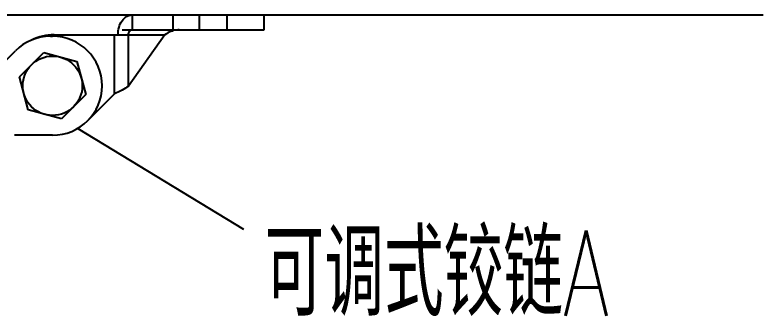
# Model space of a CAD drawing. Extents: x 27938 to 1507990, y 110129 to 923079.
# Drawn here: x 552471 to 555979, y 382533 to 383946 of the extents above; entities that cross this region are included whole.
import ezdxf

# ---------------------------------------------------------------- set-up
doc = ezdxf.new("R2010")
doc.units = 0
doc.header["$LTSCALE"] = 1000
doc.header["$MEASUREMENT"] = 0
doc.layers.add('BZ', color=2, linetype='Continuous')
doc.layers.add('W_DIM', color=4, linetype='Continuous')
doc.styles.get("Standard").update_dxf_attribs({"font": 'gbenor.shx', "bigfont": 'gbcbig.shx'})
doc.styles.add('wwp100', font='txt.shx', dxfattribs={"width": 0.7, "height": 400, "bigfont": 'hztxt.shx'})
doc.dimstyles.get("Standard").update_dxf_attribs({"dimtxt": 0.18, "dimasz": 0.18, "dimexe": 0.18, "dimexo": 0.0625, "dimgap": 0.09, "dimtad": 0, "dimtih": 1, "dimtoh": 1, "dimdec": 4, "dimzin": 0, "dimdsep": 46, "dimtxsty": 'Standard', "dimcen": 0.09, "dimadec": 0, "dimazin": 0, "dimtfac": 1, "dimtdec": 4, "dimtofl": 0, "dimtmove": 0, "dimatfit": 3, "dimfxl": 1, "dimtolj": 1, "dimtzin": 0, "dimarcsym": 0})

msp = doc.modelspace()

# ---------------------------------------------------------------- linework, layer by layer
at = {"linetype": 'Continuous'}
for p, q in [((553019.8, 383946.2), (553019.8, 383876.5)), ((553019.8, 383946.2), (553640.4, 383946.2)), ((553211.8, 383946.2), (553211.8, 383876.5)), ((553335, 383946.2), (553335, 383876.5)), ((553466.2, 383876.5), (553466.2, 383946.2)), ((553640.4, 383876.5), (553640.4, 383946.2)), ((552973.3, 383876.5), (553019.8, 383876.5)), ((553019.8, 383876.5), (553640.4, 383876.5)), ((552637.1, 383846.1), (552647.2, 383846.1)), ((552654.4, 383853.3), (553174.5, 383853.3)), ((552937.6, 383575.7), (552937.6, 383853.3)), ((553174.5, 383853.3), (553003.4, 383611.3)), ((553003.4, 383611.3), (553003.4, 383853.3)), ((552105.1, 383410.4), (552472.8, 383778.1)), ((552491.8, 383655.5), (552605.6, 383769.3)), ((552605.6, 383769.3), (552761.1, 383727.6)), ((552761.1, 383727.6), (552802.7, 383572.2)), ((552533.4, 383500), (552491.8, 383655.5)), ((552802.7, 383572.2), (552688.9, 383458.3)), ((552937.6, 383575.7), (552811.5, 383449.5)), ((552688.9, 383458.3), (552533.4, 383500)), ((552647.2, 383381.5), (552468.9, 383381.5))]:
    msp.add_line(p, q, dxfattribs=at)
msp.add_circle((552647.2, 383613.8), 139.4, dxfattribs=at)
for centre, start, end in [((552637.1, 383613.8), 90, 135), ((552654.4, 383621), 90, 117.0003), ((552647.2, 383613.8), 270, 90)]:
    msp.add_arc(centre, 232.3, start, end, dxfattribs=at)
for points, knots in [([(552954.1, 383853.3), (552954.1, 383865.3), (552957.2, 383888.5), (552971, 383918.9), (552992.4, 383940.6), (553011.1, 383946.2), (553019.8, 383946.2)], [0, 0, 0, 0, 0.287969, 0.555344, 0.790533, 1, 1, 1, 1]), ([(553003.4, 383853.3), (553003.4, 383859), (553005.5, 383869.6), (553015.3, 383876.5), (553019.8, 383876.5)], [0, 0, 0, 0, 0.55976, 1, 1, 1, 1]), ([(553212.9, 383872.5), (553209.2, 383871.5), (553195.6, 383866.8), (553183, 383859.5), (553174.5, 383853.3)], [0, 0, 0, 0, 0.265236, 1, 1, 1, 1]), ([(553003.4, 383611.3), (552993.7, 383604.7), (552972, 383592.4), (552949.6, 383581.5), (552937.6, 383575.7)], [0, 0, 0, 0, 0.468219, 1, 1, 1, 1])]:
    msp.add_open_spline(points, degree=3, knots=knots, dxfattribs=at)
msp.add_open_spline([(553241.3, 383876.5), (553231.8, 383876.5), (553222.1, 383875.1), (553212.9, 383872.5)], degree=3, dxfattribs=at)
at = {"layer": 'BZ'}
msp.add_line((545715, 383946.2), (555979.3, 383946.2), dxfattribs=at)

# ---------------------------------------------------------------- texts
at = {"layer": 'W_DIM', "color": 7, "style": 'wwp100', "width": 0.7}
msp.add_text('可调式铰链A', height=400, dxfattribs=at).set_placement((553641.5, 382533.5))

# ---------------------------------------------------------------- leaders
msp.add_leader([(552765.5, 383413.8), (553542.2, 382940.2)], dimstyle='Standard', override={"dimgap": 20, "dimtad": 0})

doc.saveas('drawing.dxf')
